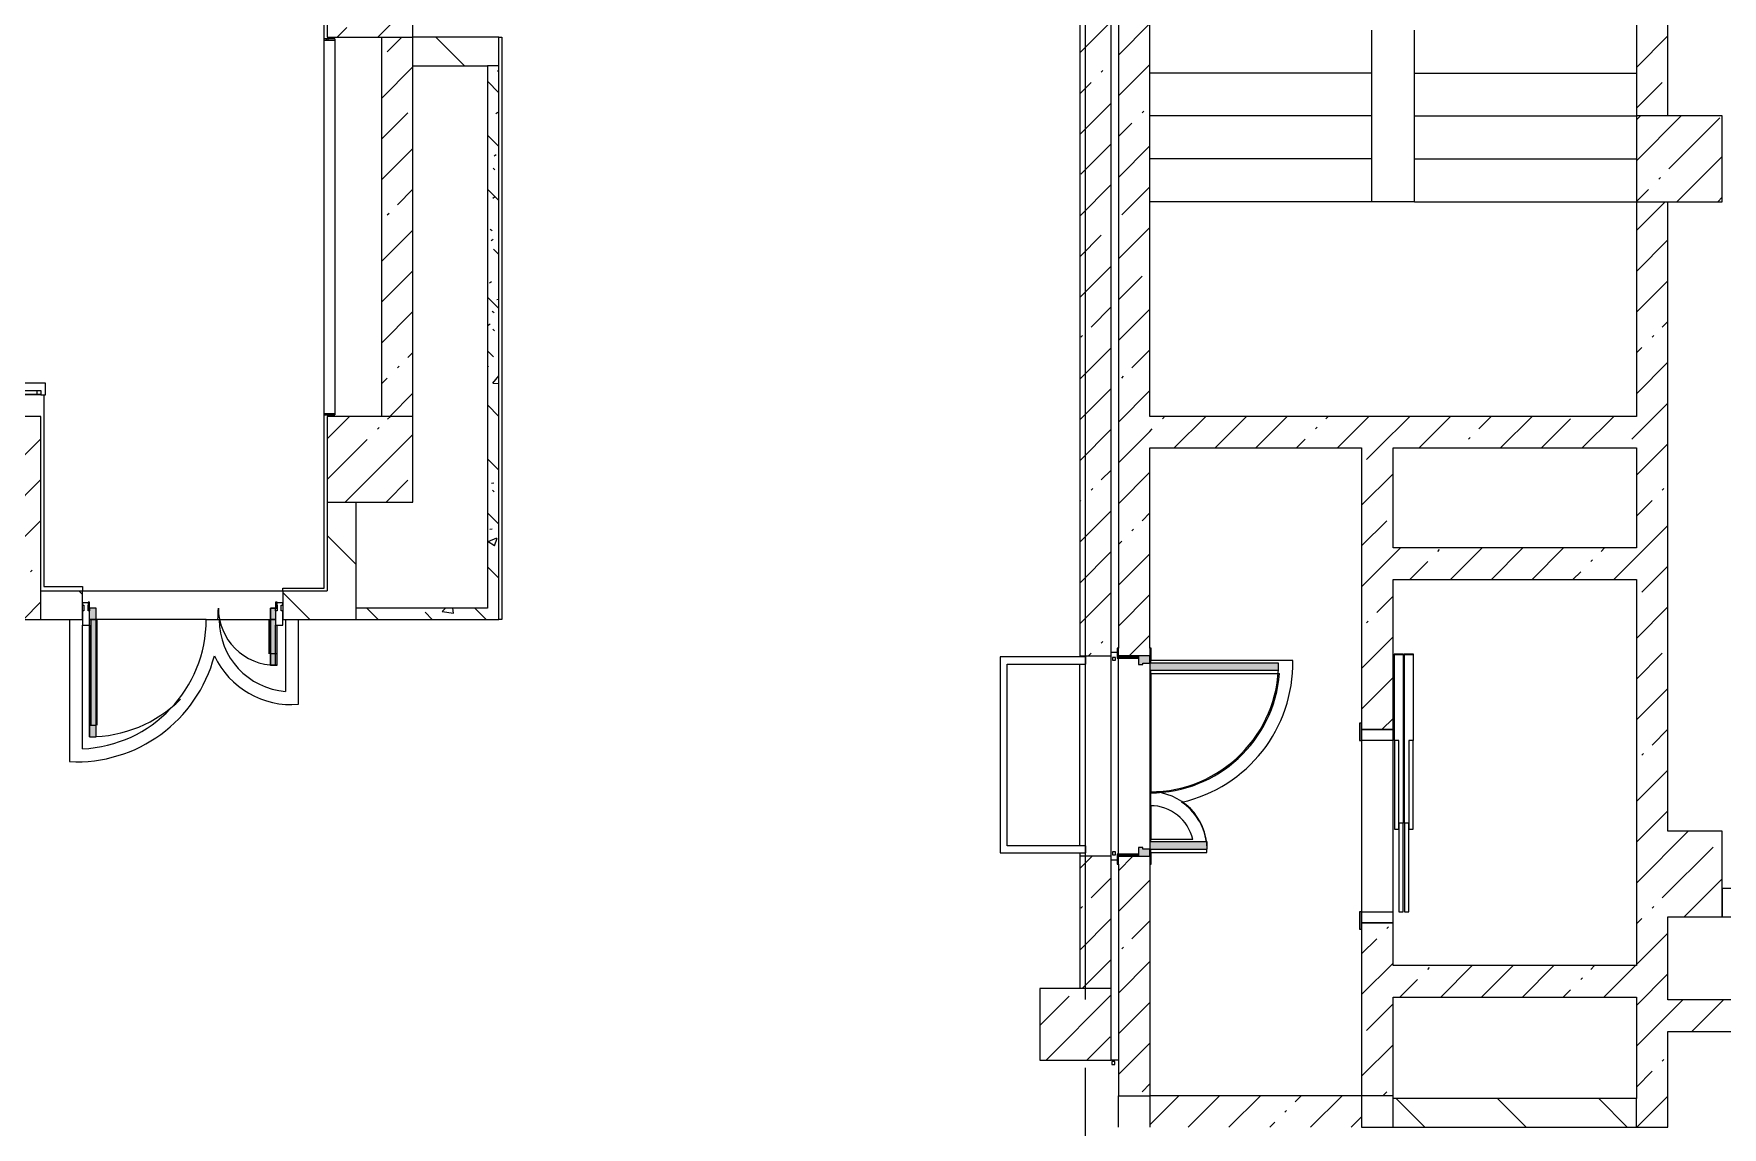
# Model space of a CAD drawing. Header units: millimetres. Extents: x 81632 to 272167, y -8553 to 29000.
# Drawn here: x 175921 to 187721, y 10230 to 17875 of the extents above; entities that cross this region are included whole.
import ezdxf

# ---------------------------------------------------------------- set-up
doc = ezdxf.new("R2010")
doc.units = ezdxf.units.MM
doc.linetypes.add('Осевая', pattern=[3175, 635, -476.25, 1587.5, -476.25])
for name, color, linetype, lineweight, true_color in [('A-DETL-GENF-2', 7, 'Continuous', 5, 0xe2e2e2), ('A-DETL-GENF-4', 7, 'Continuous', 5, 0xaaaaaa), ('A-DOOR-5', 7, 'Continuous', 5, 0xe2e2e2), ('A-DOOR-6', 7, 'Continuous', 5, 0xaaaaaa), ('A-DOOR-FRAM-4', 7, 'Continuous', 5, 0xe2e2e2), ('A-DOOR-FRAM-6', 7, 'Continuous', 5, 0xaaaaaa), ('A-FLOR-1', 7, 'Continuous', 5, 0xaaaaaa), ('A-WALL-PATT-1', 7, 'Continuous', 5, 0x787878), ('I-WALL-5', 7, 'Continuous', 5, 0x787878)]:
    doc.layers.add(name, color=color, linetype=linetype, lineweight=lineweight, true_color=true_color)
for name, color, linetype, lineweight in [('A-GLAZ-CWMG-2', 7, 'Continuous', 5), ('A-WALL', 7, 'Continuous', 9), ('A-WALL-2', 7, 'Continuous', 5), ('I-WALL-3', 7, 'Continuous', 5), ('S-COLS-1', 7, 'Continuous', 5), ('S-STRS-2', 7, 'Continuous', 5), ('Оси', 7, 'Continuous', 9), ('Оси-2', 7, 'Осевая', 9)]:
    doc.layers.add(name, color=color, linetype=linetype, lineweight=lineweight)
pattern_1 = [(135, (144961.33, 0), (-353.5534, -353.5534), [])]
pattern_2 = [(45, (144961.33, 0), (-285.123, 285.123), []), (45, (145246.45, 0), (-285.123, 285.123), [504.031, -100.806, 16.764, -84.042])]
pattern_3 = [(135, (144961.33, 0), (-377.171, -377.171), [533.4, -88.9, 17.78, -88.9]), (135, (144961.33, 376.94), (-377.171, -377.171), []), (50, (144961.33, 0), (637.6445, -55.7866), [66.675, -733.425]), (355, (144961.3, 0), (-123.349, 668.699), [53.34, -586.74]), (100.451, (145014.47, -4.65), (514.299, 612.908), [56.665, -623.315]), (46.184, (144961.3, 177.8), (948.776, -147.15), [100.012, -1100.137]), (96.636, (145040.4, 165.5), (830.91, 865.997), [84.998, -934.973]), (351.184, (144961.3, 177.8), (830.918, 865.988), [80.01, -880.11]), (21, (145050.23, 133.35), (530.6506, -357.928), [66.675, -733.425]), (326, (145050.2, 133.35), (216.308, 644.658), [53.34, -586.74]), (71.451, (145094.45, 103.5), (746.96, 286.724), [56.665, -623.315]), (37.5, (144961.33, 0), (10.8105, 295.9426), [16.764, -562.864, 16.764, -578.866, -588.962]), (37.5, (144961.33, 0), (10.8105, 295.9426), [-1175.258, 16.764, -572.198]), (7.5, (144961.33, 0), (233.8692, 350.6318), [16.764, -322.834, 16.764, -549.529, -224.472]), (7.5, (144961.33, 0), (233.8692, 350.6318), [-905.891, 16.764, -207.708]), (327.5, (144763.08, 0), (474.5678, -20.0513), [16.764, -205.486, 16.764, -676.656, -920.115]), (327.5, (144763.08, 0), (474.5678, -20.0513), [-915.67, 16.764, -903.351]), (317.5, (144674.2, 0), (518.452, 88.9934), [16.764, -272.161, 16.764, -443.738, -653.415]), (317.5, (144674.2, 0), (518.452, 88.9934), [-749.427, 16.764, -636.651])]

# ---------------------------------------------------------------- blocks, each defined once
blk = doc.blocks.new('BSC_Колонна _Прямоугольная - 600х600-V49-2_6_3_птичка')
at = {"layer": 'S-COLS-1'}
h = blk.add_hatch(dxfattribs=at)
h.set_pattern_fill('FP_89', color=256, style=0, pattern_type=2)
h.set_pattern_definition([(45, (-42460, -17000), (-285.123, 285.123), []), (45, (-42174.88, -17000), (-285.123, 285.123), [504.031, -100.806, 16.764, -84.042])])
h.paths.add_polyline_path([(-107, -300), (300, -300), (300, 300), (-300, 300), (-300, -300)])
for p, q in [((300, 300), (-300, 300)), ((-300, 300), (-300, -300)), ((300, -300), (300, 300)), ((-300, -300), (300, -300))]:
    blk.add_line(p, q, dxfattribs=at)
blk = doc.blocks.new('BSC_Колонна _Прямоугольная - 600х600-V63-2_6_3_птичка')
at = {"layer": 'S-COLS-1'}
h = blk.add_hatch(dxfattribs=at)
h.set_pattern_fill('FP_98', color=256, style=0, pattern_type=2)
h.set_pattern_definition([(45, (-33310, -18150), (-285.123, 285.123), []), (45, (-33024.88, -18150), (-285.123, 285.123), [504.031, -100.806, 16.764, -84.042])])
h.paths.add_polyline_path([(-300, -300), (300, -300), (300, 300), (-300, 300)])
for p, q in [((300, 300), (-300, 300)), ((-300, 300), (-300, -300)), ((300, -300), (300, 300)), ((-300, -300), (300, -300))]:
    blk.add_line(p, q, dxfattribs=at)
blk = doc.blocks.new('BSC_Колонна _Прямоугольная - 600х600-V73-2_6_3_птичка')
at = {"layer": 'S-COLS-1'}
h = blk.add_hatch(dxfattribs=at)
h.set_pattern_fill('FP_102', color=256, style=0, pattern_type=2)
h.set_pattern_definition([(45, (-33310, -14900), (-285.123, 285.123), []), (45, (-33024.88, -14900), (-285.123, 285.123), [504.031, -100.806, 16.764, -84.042])])
h.paths.add_polyline_path([(-300, -300), (300, -300), (300, 300), (-300, 300), (-300, -30)])
for p, q in [((300, 300), (-300, 300)), ((-300, 300), (-300, -300)), ((300, -300), (300, 300)), ((-300, -300), (300, -300))]:
    blk.add_line(p, q, dxfattribs=at)
blk = doc.blocks.new('110_Дверь_СКБ_2Ст - Д-2 1450x2100h_Лестничная клетка EIS60-31576737-2_6_3_птичка')
at = {"layer": 'A-DOOR-5'}
for points in [[(-587.5, 1001.8), (-587.5, 1010), (-637.5, 1010), (-637.5, 110), (-587.5, 110)], [(662.5, 510), (612.5, 510), (612.5, 110), (662.5, 110)], [(712.5, 30), (697.5, 30), (697.5, -110), (712.5, -110)]]:
    blk.add_hatch(color=256, dxfattribs=at).paths.add_polyline_path(points)
h = blk.add_hatch(color=256, dxfattribs=at)
h.paths.add_polyline_path([(712.5, 110), (662.5, 110), (662.5, 60), (652.5, 60), (652.5, 30), (712.5, 30), (712.5, 101.3)])
h.paths.add_polyline_path([(-627.5, 30), (-627.5, 60), (-637.5, 60), (-637.5, 110), (-687.5, 110), (-687.5, 30)])
at = {"layer": 'A-DOOR-FRAM-4'}
for points in [[(-672.5, 110), (-672.5, 118), (-742.5, 118), (-742.5, 110)], [(-672.5, 30), (-687.5, 30), (-687.5, -110), (-672.5, -110)], [(767.5, 110), (767.5, 118), (697.5, 118), (697.5, 110)], [(-672.5, -110), (-742.5, -110), (-742.5, -118), (-672.5, -118)], [(767.5, -118), (767.5, -110), (697.5, -110), (697.5, -118)]]:
    blk.add_hatch(color=256, dxfattribs=at).paths.add_polyline_path(points)
at = {"layer": 'A-DOOR-6'}
for p, q in [((-637.5, 1010), (-637.5, 110)), ((-587.5, 1010), (-637.5, 1010)), ((-587.5, 110), (-587.5, 1010)), ((662.5, 510), (612.5, 510)), ((612.5, 510), (612.5, 110)), ((662.5, 110), (662.5, 510)), ((-637.5, 110), (-587.5, 110)), ((612.5, 110), (662.5, 110))]:
    blk.add_line(p, q, dxfattribs=at)
for centre, radius, start, end in [((-637.5, 110), 900, 0, 90), ((662.5, 110), 400, 90, 180)]:
    blk.add_arc(centre, radius, start, end, dxfattribs=at)
at = {"layer": 'A-DOOR-FRAM-6'}
for p, q in [((-672.5, 118), (-742.5, 118)), ((-742.5, 118), (-742.5, 110)), ((-742.5, 110), (-672.5, 110)), ((-637.5, 110), (-687.5, 110)), ((-687.5, 110), (-687.5, 30)), ((-687.5, 30), (-627.5, 30)), ((-672.5, 30), (-687.5, 30)), ((-687.5, 30), (-687.5, -110)), ((-672.5, 110), (-672.5, 118)), ((-672.5, -110), (-672.5, 30)), ((-637.5, 60), (-637.5, 110)), ((-627.5, 60), (-637.5, 60)), ((-627.5, 30), (-627.5, 60)), ((662.5, 60), (652.5, 60)), ((652.5, 60), (652.5, 30)), ((652.5, 30), (712.5, 30)), ((662.5, 110), (662.5, 60)), ((712.5, 110), (662.5, 110)), ((767.5, 118), (697.5, 118)), ((697.5, 118), (697.5, 110)), ((697.5, 110), (767.5, 110)), ((712.5, 30), (697.5, 30)), ((697.5, 30), (697.5, -110)), ((712.5, 30), (712.5, 110)), ((712.5, -110), (712.5, 30)), ((767.5, 110), (767.5, 118)), ((-672.5, -110), (-742.5, -110)), ((-742.5, -110), (-742.5, -118)), ((-742.5, -118), (-672.5, -118)), ((-687.5, -110), (-672.5, -110)), ((-672.5, -118), (-672.5, -110)), ((697.5, -110), (712.5, -110)), ((767.5, -110), (697.5, -110)), ((697.5, -110), (697.5, -118)), ((697.5, -118), (767.5, -118)), ((767.5, -118), (767.5, -110))]:
    blk.add_line(p, q, dxfattribs=at)
blk = doc.blocks.new('BSC_Колонна _Прямоугольная - 500х500-V133-2_6_3_птичка')
at = {"layer": 'S-COLS-1'}
h = blk.add_hatch(dxfattribs=at)
h.set_pattern_fill('FP_152', color=256, style=0, pattern_type=2)
h.set_pattern_definition([(45, (-38240, -10950), (-285.123, 285.123), []), (45, (-37954.88, -10950), (-285.123, 285.123), [504.031, -100.806, 16.764, -84.042])])
h.paths.add_polyline_path([(-250, -250), (250, -250), (250, 250), (-250, 250)])
for p, q in [((250, 250), (-250, 250)), ((-250, 250), (-250, -250)), ((250, -250), (250, 250)), ((-250, -250), (250, -250))]:
    blk.add_line(p, q, dxfattribs=at)
blk = doc.blocks.new('DOR_Дверь лифта - 1350х2050h-V138-2_6_3_птичка')
at = {"layer": 'A-DOOR-6'}
for p, q in [((-600, 125), (-720, 125)), ((-720, 125), (-720, 110)), ((-600, 110), (-600, 125)), ((720, 125), (600, 125)), ((600, 125), (600, 110)), ((720, 110), (720, 125)), ((-720, 110), (-600, 110)), ((-675, 110), (-675, -110)), ((-600, 110), (-675, 110)), ((600, 110), (-600, 110)), ((-600, 110), (-600, -110)), ((600, -110), (600, 110)), ((675, 110), (600, 110)), ((600, 110), (720, 110)), ((675, -110), (675, 110)), ((-675, -110), (-600, -110)), ((-600, -110), (600, -110)), ((600, -110), (675, -110)), ((-600, -150), (-600, -180)), ((20, -150), (-600, -150)), ((-600, -180), (20, -180)), ((-600, -190), (-600, -220)), ((20, -190), (-600, -190)), ((-600, -220), (20, -220)), ((-20, -120), (-20, -150)), ((600, -120), (-20, -120)), ((-20, -150), (600, -150)), ((-20, -220), (-20, -250)), ((600, -220), (-20, -220)), ((20, -180), (20, -150)), ((20, -220), (20, -190)), ((600, -150), (600, -120)), ((600, -250), (600, -220)), ((-20, -250), (600, -250))]:
    blk.add_line(p, q, dxfattribs=at)
at = {"layer": 'A-DOOR-FRAM-6'}
for p, q in [((600, -117), (600, -120)), ((1203, -117), (600, -117)), ((1203, -183), (1203, -117)), ((1200, -180), (20, -180)), ((20, -180), (20, -183)), ((20, -183), (1203, -183)), ((1203, -187), (20, -187)), ((20, -187), (20, -190)), ((20, -190), (1200, -190)), ((600, -120), (1200, -120)), ((1200, -120), (1200, -180)), ((1200, -190), (1200, -250)), ((1203, -253), (1203, -187)), ((600, -250), (600, -253)), ((1200, -250), (600, -250)), ((600, -253), (1203, -253))]:
    blk.add_line(p, q, dxfattribs=at)
blk = doc.blocks.new('Прямоугольный импост - Импост структурный с накладкой - 160мм Темный-32479175-2_6_3_птичка')
at = {"layer": 'A-GLAZ-CWMG-2'}
for p, q in [((-50, 40), (-50, 140)), ((-50, 140), (0, 140)), ((0, 140), (0, 40)), ((-40, 40), (-50, 40)), ((-50, -17), (-50, 0)), ((-50, 0), (-40, 0)), ((-40, 0), (-40, 40)), ((-10, 40), (-10, 0)), ((0, 40), (-10, 40)), ((-10, 0), (0, 0)), ((0, 0), (0, -17)), ((0, -17), (-50, -17))]:
    blk.add_line(p, q, dxfattribs=at)
blk = doc.blocks.new('Дверь_Витражная_остекление_ - Д-39_л_ Актовый-32481803-2_6_3_птичка')
at = {"layer": 'A-DETL-GENF-2'}
for points in [[(650, 920), (605, 920), (605, 20), (650, 20), (650, 140)], [(-615, 420), (-660, 420), (-660, 140), (-650, 140), (-650, 40), (-660, 40), (-660, 20), (-615, 20), (-615, 140)]]:
    blk.add_hatch(color=256, dxfattribs=at).paths.add_polyline_path(points)
at = {"layer": 'A-DETL-GENF-4'}
for p, q in [((596, 840), (596, 100)), ((650, 920), (605, 920)), ((605, 920), (605, 20)), ((650, 920), (605, 920)), ((605, 920), (605, 20)), ((650, 840), (605, 840)), ((640, 840), (640, 100)), ((650, 920), (650, 140)), ((650, 140), (650, 920)), ((-660, 420), (-615, 420)), ((-660, 420), (-660, 140)), ((-615, 420), (-660, 420)), ((-660, 420), (-660, 140)), ((-615, 420), (-615, 20)), ((-615, 20), (-615, 420)), ((-660, 340), (-615, 340)), ((-650, 340), (-650, 140)), ((-606, 340), (-606, 100)), ((-650, 100), (-615, 100)), ((-615, 20), (-650, 20)), ((-650, 20), (-615, 20)), ((650, 100), (605, 100)), ((605, 20), (650, 20)), ((605, 20), (650, 20)), ((650, 40), (650, 20)), ((650, 20), (650, 40))]:
    blk.add_line(p, q, dxfattribs=at)
at = {"layer": 'A-DOOR-6'}
for p, q in [((650, 920), (650, 140)), ((-650, 420), (-650, 140)), ((-650, 20), (-660, 20)), ((-660, 20), (-660, -20)), ((-650, 40), (-650, 20)), ((-650, -20), (-650, 20)), ((650, 40), (650, 20)), ((660, 20), (650, 20)), ((650, 20), (650, -20)), ((660, -20), (660, 20)), ((-660, -20), (-650, -20)), ((650, -20), (660, -20))]:
    blk.add_line(p, q, dxfattribs=at)
for centre, radius, start, end in [((650, 20), 900, 90, 134.8292), ((-650, 20), 400, 360, 90), ((650, 20), 900, 174.8223, 180)]:
    blk.add_arc(centre, radius, start, end, dxfattribs=at)
blk = doc.blocks.new('Прямоугольный импост - Импост структурный с накладкой - 160мм Темный-32479277-2_6_3_птичка')
at = {"layer": 'A-GLAZ-CWMG-2'}
for p, q in [((0, 140), (-50, 140)), ((-50, 140), (-50, 40)), ((0, 40), (0, 140)), ((-50, 40), (-40, 40)), ((-40, 0), (-50, 0)), ((-50, 0), (-50, -17)), ((-40, 40), (-40, 0)), ((-10, 0), (-10, 40)), ((-10, 40), (0, 40)), ((0, 0), (-10, 0)), ((0, -17), (0, 0)), ((-50, -17), (0, -17))]:
    blk.add_line(p, q, dxfattribs=at)
blk = doc.blocks.new('Стены наклон_ амфитеатр - Стены наклон_ амфитеатр-32992696-2_6_3_птичка')
at = {"layer": 'A-WALL-PATT-1'}
h = blk.add_hatch(dxfattribs=at)
h.set_pattern_fill('FP_163', color=256, style=0, pattern_type=2)
h.set_pattern_definition([(0, (26444.5, 15393.4), (0, 246.1), []), (90, (26444.5, 15393.4), (-1300, 8e-14), [])])
h.paths.add_polyline_path([(30993, 15354), (31010, 15354), (31010, 15381), (21879, 15381), (21879, 15354), (27946, 15354)])
at = {"layer": 'A-WALL-2'}
for p, q in [((31041, 15431), (21879, 15431)), ((21879, 15431), (21879, 15381)), ((21879, 15381), (31010, 15381)), ((21879, 15354), (21879, 15381)), ((21879, 15350), (21879, 15354)), ((31010, 15354), (21879, 15354)), ((31010, 15350), (21879, 15350)), ((31010, 15381), (31010, 15350)), ((31010, 15350), (31041, 15350)), ((31041, 15350), (31041, 15431))]:
    blk.add_line(p, q, dxfattribs=at)

msp = doc.modelspace()

# ---------------------------------------------------------------- hatches: boundary and pattern name
at = {"layer": 'I-WALL-3'}
h = msp.add_hatch(dxfattribs=at)
h.set_pattern_fill('FP_73', color=256, style=0, pattern_type=2)
h.set_pattern_definition(pattern_2)
h.paths.add_polyline_path([(183231.3, 11200), (183451.3, 11200), (183451.3, 12125), (183231.3, 12125)])
h.paths.add_polyline_path([(183451.3, 13525), (183451.3, 21575), (183231.3, 21575), (183231.3, 13525)])
h.paths.add_polyline_path([(183231.3, 22975), (183451.3, 22975), (183451.3, 23400), (183231.3, 23400), (183231.3, 23004)])
h = msp.add_hatch(dxfattribs=at)
h.set_pattern_fill('FP_73', color=256, style=0, pattern_type=2)
h.set_pattern_definition(pattern_2)
h.paths.add_polyline_path([(183712.7, 10450), (183721.3, 10450), (183721.3, 12125), (183501.3, 12125), (183501.3, 10450), (183641.3, 10450)])
h.paths.add_polyline_path([(183712.7, 13525), (183721.3, 13525), (183721.3, 21575), (183501.3, 21575), (183501.3, 13525), (183671.3, 13525)])
h.paths.add_polyline_path([(183671.3, 22975), (183721.3, 22975), (183721.3, 23420.3), (183501.3, 23420.3), (183501.3, 22975), (183641.3, 22975)])
h = msp.add_hatch(dxfattribs=at)
h.set_pattern_fill('FP_73', color=256, style=0, pattern_type=2)
h.set_pattern_definition(pattern_2)
h.paths.add_polyline_path([(187341.3, 17300), (187341.3, 22700), (187121.3, 22700), (187121.3, 17300), (187314.5, 17300)])
h = msp.add_hatch(dxfattribs=at)
h.set_pattern_fill('FP_73', color=256, style=0, pattern_type=2)
h.set_pattern_definition(pattern_2)
h.paths.add_polyline_path([(178553.2, 15200), (178571.3, 15200), (178571.3, 17850), (178351.3, 17850), (178351.3, 15200)])
h = msp.add_hatch(dxfattribs=at)
h.set_pattern_fill('FP_76', color=256, style=0, pattern_type=2)
h.set_pattern_definition(pattern_1)
h.paths.add_polyline_path([(179091.3, 17650), (179171.3, 17650), (179171.3, 17850), (178571.3, 17850), (178571.3, 17650)])
h = msp.add_hatch(dxfattribs=at)
h.set_pattern_fill('FP_73', color=256, style=0, pattern_type=2)
h.set_pattern_definition(pattern_2)
h.paths.add_polyline_path([(187341.3, 15200), (187341.3, 16700), (187121.3, 16700), (187121.3, 15200), (187314.5, 15200)])
h = msp.add_hatch(dxfattribs=at)
h.set_pattern_fill('FP_73', color=256, style=0, pattern_type=2)
h.set_pattern_definition(pattern_2)
h.paths.add_polyline_path([(175751.3, 13780), (175971.3, 13780), (175971.3, 15200), (175751.3, 15200), (175751.3, 14000)])
h = msp.add_hatch(dxfattribs=at)
h.set_pattern_fill('FP_73', color=256, style=0, pattern_type=2)
h.set_pattern_definition(pattern_2)
h.paths.add_polyline_path([(187314.5, 14980), (187341.3, 14980), (187341.3, 15200), (183721.3, 15200), (183721.3, 14980), (187121.3, 14980)])
h = msp.add_hatch(dxfattribs=at)
h.set_pattern_fill('FP_73', color=256, style=0, pattern_type=2)
h.set_pattern_definition(pattern_2)
h.paths.add_polyline_path([(185421.3, 14280), (185421.3, 14980), (185201.3, 14980), (185201.3, 14280)])
h = msp.add_hatch(dxfattribs=at)
h.set_pattern_fill('FP_73', color=256, style=0, pattern_type=2)
h.set_pattern_definition(pattern_2)
h.paths.add_polyline_path([(187341.3, 10230), (187341.3, 11700), (187121.3, 11700), (187121.3, 10230), (187314.5, 10230)])
h.paths.add_polyline_path([(187341.3, 12300), (187341.3, 14980), (187121.3, 14980), (187121.3, 12300), (187314.5, 12300)])
h = msp.add_hatch(dxfattribs=at)
h.set_pattern_fill('FP_76', color=256, style=0, pattern_type=2)
h.set_pattern_definition(pattern_1)
h.paths.add_polyline_path([(178171.3, 13780), (178171.3, 14600), (177971.3, 14600), (177971.3, 13780)])
h = msp.add_hatch(dxfattribs=at)
h.set_pattern_fill('FP_73', color=256, style=0, pattern_type=2)
h.set_pattern_definition(pattern_2)
h.paths.add_polyline_path([(185201.3, 10450), (185421.3, 10450), (185421.3, 11660), (185201.3, 11660), (185201.3, 11532)])
h.paths.add_polyline_path([(185421.3, 13010), (185421.3, 14280), (185201.3, 14280), (185201.3, 13010)])
h = msp.add_hatch(dxfattribs=at)
h.set_pattern_fill('FP_73', color=256, style=0, pattern_type=2)
h.set_pattern_definition(pattern_2)
h.paths.add_polyline_path([(187121.3, 14060), (187121.3, 14280), (185421.3, 14280), (185421.3, 14060), (185513.6, 14060)])
h = msp.add_hatch(dxfattribs=at)
h.set_pattern_fill('FP_76', color=256, style=0, pattern_type=2)
h.set_pattern_definition(pattern_1)
h.paths.add_polyline_path([(176261.3, 13780), (176261.3, 13980), (175971.3, 13980), (175971.3, 13780)])
h.paths.add_polyline_path([(177971.3, 13780), (177971.3, 13980), (177661.3, 13980), (177661.3, 13780)])
h = msp.add_hatch(dxfattribs=at)
h.set_pattern_fill('FP_76', color=256, style=0, pattern_type=2)
h.set_pattern_definition(pattern_1)
h.paths.add_polyline_path([(196319.1, 11700), (196671.3, 11700), (196671.3, 11900), (193721.3, 11900), (193721.3, 11700), (194518.2, 11700)])
h.paths.add_polyline_path([(187721.3, 11700), (190197, 11700), (190197, 11900), (187721.3, 11900)])
h.paths.add_polyline_path([(193121.3, 11700), (193121.3, 11900), (191647, 11900), (191647, 11700), (192717.3, 11700)])
h = msp.add_hatch(dxfattribs=at)
h.set_pattern_fill('FP_73', color=256, style=0, pattern_type=2)
h.set_pattern_definition(pattern_2)
h.paths.add_polyline_path([(187121.3, 11140), (187121.3, 11360), (185421.3, 11360), (185421.3, 11140), (185513.6, 11140)])
h = msp.add_hatch(dxfattribs=at)
h.set_pattern_fill('FP_73', color=256, style=0, pattern_type=2)
h.set_pattern_definition(pattern_2)
h.paths.add_polyline_path([(187341.3, 10900), (189722, 10900), (189722, 11120), (187341.3, 11120)])
h = msp.add_hatch(dxfattribs=at)
h.set_pattern_fill('FP_73', color=256, style=0, pattern_type=2)
h.set_pattern_definition(pattern_2)
h.paths.add_polyline_path([(185201.3, 10230), (185201.3, 10450), (183721.3, 10450), (183721.3, 10230)])
h = msp.add_hatch(dxfattribs=at)
h.set_pattern_fill('FP_76', color=256, style=0, pattern_type=2)
h.set_pattern_definition(pattern_1)
h.paths.add_polyline_path([(187121.3, 10230), (187121.3, 10430), (185421.3, 10430), (185421.3, 10230), (185513.6, 10230)])
at = {"layer": 'I-WALL-5'}
h = msp.add_hatch(dxfattribs=at)
h.set_pattern_fill('FP_80', color=256, style=0, pattern_type=2)
h.set_pattern_definition(pattern_3)
h.paths.add_polyline_path([(179171.3, 13780), (179171.3, 17650), (179091.3, 17650), (179091.3, 13780)])
h = msp.add_hatch(dxfattribs=at)
h.set_pattern_fill('FP_80', color=256, style=0, pattern_type=2)
h.set_pattern_definition(pattern_3)
h.paths.add_polyline_path([(178171.3, 13780), (179091.3, 13780), (179091.3, 13860), (178171.3, 13860)])
at = {"layer": 'S-COLS-1'}
h = msp.add_hatch(dxfattribs=at)
h.set_pattern_fill('FP_73', color=256, style=0, pattern_type=2)
h.set_pattern_definition(pattern_2)
h.paths.add_polyline_path([(187314.5, 11700), (187721.3, 11700), (187721.3, 12300), (187121.3, 12300), (187121.3, 11700)])

# ---------------------------------------------------------------- linework, layer by layer
at = {"layer": 'A-FLOR-1'}
for p, q in [((177951.3, 17840), (177951.3, 18470)), ((179171.3, 17850), (179192.3, 17850)), ((179192.3, 17850), (179192.3, 13780)), ((175991.3, 15350), (175991.3, 14011)), ((177951.3, 14000), (177951.3, 15210)), ((175991.3, 14011), (176261.3, 14011)), ((176261.3, 14011), (176261.3, 13980)), ((177661.3, 13980), (177661.3, 14000)), ((177661.3, 14000), (177951.3, 14000)), ((176171.6, 13780), (176171.6, 12786.3)), ((176261.6, 12875.9), (176261.6, 13740)), ((177126.6, 13780), (177611.3, 13780)), ((177681.6, 13780), (177681.6, 13276.6)), ((177771.6, 13187.1), (177771.6, 13780)), ((179192.3, 13780), (179171.3, 13780)), ((183274.5, 13518), (182674.5, 13518)), ((182674.5, 13518), (182674.5, 12148.2)), ((182724.5, 12198.2), (182724.5, 13468)), ((182724.5, 13468), (183274.5, 13468)), ((183274.5, 13468), (183274.5, 13518)), ((183493.3, 13550), (183451.3, 13550)), ((184719.5, 13493.1), (183724.7, 13493.1)), ((183724.7, 13493.1), (183724.7, 13475)), ((183731.3, 13492.5), (183731.3, 13550)), ((183724.7, 13425), (183724.7, 13403.1)), ((183724.7, 13403.1), (184627, 13403.1)), ((183731.3, 12568.5), (183731.3, 13403.1)), ((183724.7, 12568.1), (183724.7, 12478.1)), ((183731.3, 12242), (183731.3, 12477.5)), ((183274.5, 12198.2), (182724.5, 12198.2)), ((183274.5, 12148.2), (183274.5, 12198.2)), ((184021.9, 12242), (183724.7, 12242)), ((183724.7, 12242), (183724.7, 12225)), ((183724.7, 12175), (183724.7, 12152)), ((182674.5, 12148.2), (183274.5, 12148.2)), ((183451.3, 12100), (183493.3, 12100)), ((183724.7, 12152), (184119.2, 12152)), ((183731.3, 12100), (183731.3, 12152)), ((183501.3, 10700), (183451.3, 10700)), ((183501.3, 10230), (183501.3, 10450))]:
    msp.add_line(p, q, dxfattribs=at)
for centre, radius, start, end in [((176221.6, 13780), 905, 272.53324, 0), ((177721.6, 13780), 505, 180, 265.45696), ((176221.6, 13780), 995, 267.1196, 345.20242), ((177721.6, 13780), 595, 205.28402, 274.82046), ((183724.7, 13473.1), 995, 282.67054, 1.1511), ((183724.7, 13473.1), 905, 270, 355.56313), ((183724.7, 12173.1), 305, 13.0427, 90), ((183724.7, 12173.1), 395, 7.55422, 56.45952), ((183724.7, 12173.1), 395, 356.92799, 0.27403)]:
    msp.add_arc(centre, radius, start, end, dxfattribs=at)
at = {"layer": 'A-WALL'}
for p, q in [((177963.8, 17840), (177963.8, 17830)), ((177976.3, 17840), (177976.3, 17830)), ((178571.3, 17650), (178571.3, 17850)), ((179171.3, 17650), (179091.3, 17650)), ((177963.8, 15220), (177963.8, 15210)), ((177976.3, 15220), (177976.3, 15210)), ((175971.3, 13780), (175971.3, 13980)), ((187121.3, 10230), (187121.3, 10430))]:
    msp.add_line(p, q, dxfattribs=at)
at = {"layer": 'A-WALL-2'}
for p, q in [((183481.3, 13515), (183461.3, 13515)), ((183461.3, 13515), (183461.3, 13495)), ((183461.3, 13495), (183481.3, 13495)), ((183481.3, 13495), (183481.3, 13515)), ((183461.3, 12155), (183461.3, 12135)), ((183481.3, 12155), (183461.3, 12155)), ((183481.3, 12135), (183481.3, 12155)), ((183461.3, 12135), (183481.3, 12135)), ((183455.8, 10689), (183455.8, 10669)), ((183475.8, 10689), (183455.8, 10689)), ((183455.8, 10669), (183475.8, 10669)), ((183475.8, 10669), (183475.8, 10689))]:
    msp.add_line(p, q, dxfattribs=at)
at = {"layer": 'I-WALL-3'}
for p, q in [((187121.3, 22700), (187121.3, 17300)), ((187341.3, 17300), (187341.3, 22700)), ((183231.3, 21584.5), (183231.3, 13518)), ((183451.3, 11200), (183451.3, 21584.5)), ((183501.3, 21520), (183501.3, 13580)), ((183721.3, 15200), (183721.3, 21520)), ((178026.3, 17840), (177951.3, 17840)), ((177951.3, 15210), (177951.3, 17840)), ((177951.3, 17830), (178026.3, 17830)), ((178026.3, 17840), (178026.3, 15210)), ((178351.3, 17850), (178351.3, 15200)), ((179171.3, 17850), (178571.3, 17850)), ((179171.3, 13780), (179171.3, 17850)), ((178571.3, 15200), (178571.3, 17650)), ((178571.3, 17650), (179091.3, 17650)), ((179091.3, 17650), (179091.3, 13860)), ((187121.3, 16700), (187121.3, 15200)), ((187341.3, 12300), (187341.3, 16700)), ((175971.3, 15200), (175571.3, 15200)), ((175971.3, 13980), (175971.3, 15200)), ((177951.3, 15220), (178026.3, 15220)), ((177951.3, 15210), (178026.3, 15210)), ((187121.3, 15200), (183721.3, 15200)), ((183721.3, 13580), (183721.3, 14980)), ((183721.3, 14980), (185201.3, 14980)), ((185201.3, 14980), (185201.3, 13010)), ((185421.3, 14980), (187121.3, 14980)), ((185421.3, 14280), (185421.3, 14980)), ((187121.3, 14980), (187121.3, 14280)), ((177971.3, 14600), (177971.3, 13980)), ((178171.3, 14600), (178171.3, 13780)), ((187121.3, 14280), (185421.3, 14280)), ((185421.3, 13010), (185421.3, 14060)), ((185421.3, 14060), (187121.3, 14060)), ((187121.3, 14060), (187121.3, 12300)), ((175971.3, 13980), (177971.3, 13980)), ((176261.3, 13780), (176261.3, 13980)), ((177661.3, 13980), (177661.3, 13780)), ((179091.3, 13860), (178171.3, 13860)), ((165171.3, 13780), (176261.3, 13780)), ((177126.6, 13780), (176311.3, 13780)), ((177661.3, 13780), (179171.3, 13780)), ((183231.3, 13525), (183451.3, 13525)), ((183231.3, 12198.2), (183231.3, 13468)), ((183501.3, 12140), (183501.3, 13510)), ((183721.3, 13425), (183721.3, 12225)), ((185201.3, 13010), (185421.3, 13010)), ((183231.3, 12148.2), (183231.3, 11200)), ((183451.3, 12125), (183231.3, 12125)), ((183501.3, 12070), (183501.3, 10450)), ((183721.3, 12070), (183721.3, 10230)), ((190167, 11900), (187721.3, 11900)), ((187721.3, 11900), (187721.3, 11700)), ((187121.3, 11700), (187121.3, 11360)), ((187341.3, 11120), (187341.3, 11700)), ((187721.3, 11700), (189522, 11700)), ((185201.3, 11660), (185201.3, 10230)), ((185421.3, 11660), (185201.3, 11660)), ((185421.3, 11360), (185421.3, 11660)), ((187121.3, 11360), (185421.3, 11360)), ((185421.3, 10230), (185421.3, 11140)), ((185421.3, 11140), (187121.3, 11140)), ((187121.3, 11140), (187121.3, 10430)), ((189522, 11120), (187341.3, 11120)), ((187341.3, 10900), (189722, 10900)), ((187341.3, 10230), (187341.3, 10900)), ((183501.3, 10450), (183721.3, 10450)), ((185421.3, 10450), (183721.3, 10450)), ((187121.3, 10430), (185421.3, 10430)), ((185201.3, 10230), (187341.3, 10230))]:
    msp.add_line(p, q, dxfattribs=at)
at = {"layer": 'S-COLS-1'}
for p, q in [((187121.3, 12300), (187121.3, 11700)), ((187721.3, 12300), (187341.3, 12300)), ((187721.3, 11700), (187721.3, 12300)), ((187341.3, 11700), (187721.3, 11700))]:
    msp.add_line(p, q, dxfattribs=at)
at = {"layer": 'S-STRS-2'}
for p, q in [((185271.3, 17900), (185271.3, 17600)), ((185571.3, 17600), (185571.3, 17900)), ((185271.3, 17600), (183721.3, 17600)), ((185271.3, 17600), (183721.3, 17600)), ((185271.3, 17600), (185271.3, 17300)), ((185571.3, 17300), (185571.3, 17600)), ((185571.3, 17600), (187121.3, 17600)), ((185571.3, 17600), (187121.3, 17600)), ((185271.3, 17300), (183721.3, 17300)), ((185271.3, 17300), (183721.3, 17300)), ((185271.3, 17300), (185271.3, 17000)), ((185571.3, 17000), (185571.3, 17300)), ((185571.3, 17300), (187121.3, 17300)), ((185571.3, 17300), (187121.3, 17300)), ((185271.3, 17000), (183721.3, 17000)), ((185271.3, 17000), (183721.3, 17000)), ((185271.3, 17000), (185271.3, 16700)), ((185571.3, 16700), (185571.3, 17000)), ((185571.3, 17000), (187121.3, 17000)), ((185571.3, 17000), (187121.3, 17000)), ((185271.3, 16700), (183721.3, 16700)), ((185271.3, 16700), (183721.3, 16700)), ((185571.3, 16700), (185271.3, 16700)), ((185571.3, 16700), (187121.3, 16700)), ((185571.3, 16700), (187121.3, 16700))]:
    msp.add_line(p, q, dxfattribs=at)
at = {"layer": 'Оси'}
msp.add_line((183271.3, 11277.7), (183271.3, 23777.7), dxfattribs=at)
at = {"layer": 'Оси-2'}
msp.add_line((183271.3, 7947.2), (183271.3, 11277.7), dxfattribs=at)

# ---------------------------------------------------------------- block references
at = {"layer": 'A-DOOR-6'}
for name, p, rotation in [('Дверь_Витражная_остекление_ - Д-39_л_ Актовый-32481803-2_6_3_птичка', (176961.3, 13880), 180), ('110_Дверь_СКБ_2Ст - Д-2 1450x2100h_Лестничная клетка EIS60-31576737-2_6_3_птичка', (183611.3, 12837.5), 269.9999999999999), ('DOR_Дверь лифта - 1350х2050h-V138-2_6_3_птичка', (185311.3, 12335), 90)]:
    msp.add_blockref(name, p, dxfattribs=dict(at, rotation=rotation))
at = {"layer": 'A-GLAZ-CWMG-2', "rotation": 180}
msp.add_blockref('Прямоугольный импост - Импост структурный с накладкой - 160мм Темный-32479277-2_6_3_птичка', (176261.3, 13880), dxfattribs=at)
at = {"layer": 'A-GLAZ-CWMG-2', "extrusion": (0, 0, -1), "rotation": 180}
msp.add_blockref('Прямоугольный импост - Импост структурный с накладкой - 160мм Темный-32479175-2_6_3_птичка', (-177661.3, 13880), dxfattribs=at)
at = {"layer": 'A-WALL-2'}
msp.add_blockref('Стены наклон_ амфитеатр - Стены наклон_ амфитеатр-32992696-2_6_3_птичка', (144961.3, 0), dxfattribs=at)
at = {"layer": 'S-COLS-1'}
for name, p in [('BSC_Колонна _Прямоугольная - 600х600-V63-2_6_3_птичка', (178271.3, 18150)), ('BSC_Колонна _Прямоугольная - 600х600-V49-2_6_3_птичка', (187421.3, 17000)), ('BSC_Колонна _Прямоугольная - 600х600-V73-2_6_3_птичка', (178271.3, 14900)), ('BSC_Колонна _Прямоугольная - 500х500-V133-2_6_3_птичка', (183201.3, 10950))]:
    msp.add_blockref(name, p, dxfattribs=at)

doc.saveas('drawing.dxf')
